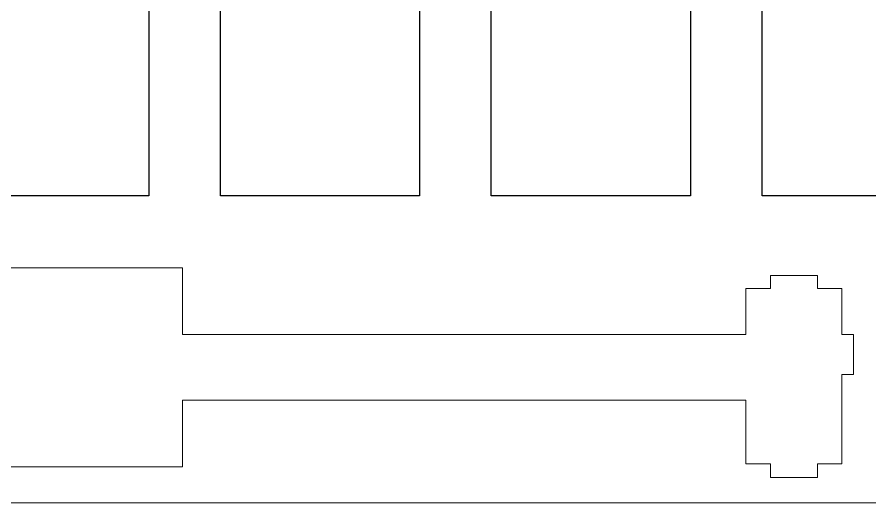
# Model space of a CAD drawing. Header units: millimetres. Extents: x 0 to 286, y 0 to 96.
# Drawn here: x 126.4 to 186.4, y 0.3 to 34.4 of the extents above; entities that cross this region are included whole.
import ezdxf

# ---------------------------------------------------------------- set-up
doc = ezdxf.new("R2010")
doc.units = ezdxf.units.MM
doc.layers.get('0').update_dxf_attribs({"lineweight": 5, "true_color": 0xffffff})
doc.layers.add('key-layer', color=1, linetype='Continuous', lineweight=25, true_color=0xff0000)

msp = doc.modelspace()

# ---------------------------------------------------------------- linework, layer by layer
at = {"color": 0}
for p, q in [((135.682, 35.833), (135.682, 21.834)), ((140.732, 21.834), (140.732, 35.833)), ((154.732, 35.833), (154.732, 21.834)), ((159.782, 21.834), (159.782, 35.833)), ((173.782, 35.833), (173.782, 21.834)), ((178.832, 21.834), (178.832, 35.833)), ((135.682, 21.834), (121.682, 21.834)), ((154.732, 21.834), (140.732, 21.834)), ((173.782, 21.834), (159.782, 21.834)), ((192.832, 21.834), (178.832, 21.834)), ((138.063, 16.783), (124.062, 16.783)), ((138.063, 12.083), (138.063, 16.783)), ((182.713, 16.233), (179.412, 16.233)), ((179.412, 16.233), (179.412, 15.313)), ((182.713, 15.313), (182.713, 16.233)), ((179.412, 15.313), (177.687, 15.313)), ((177.687, 15.313), (177.687, 12.083)), ((184.438, 15.313), (182.713, 15.313)), ((184.438, 12.083), (184.438, 15.313)), ((177.687, 12.083), (138.063, 12.083)), ((185.262, 12.083), (184.438, 12.083)), ((185.262, 9.284), (185.262, 12.083)), ((184.438, 3.014), (184.438, 9.284)), ((184.438, 9.284), (185.262, 9.284)), ((138.063, 2.784), (138.063, 7.483)), ((138.063, 7.483), (177.687, 7.483)), ((177.687, 7.483), (177.687, 3.014)), ((177.687, 3.014), (179.412, 3.014)), ((179.412, 3.014), (179.412, 2.033)), ((182.713, 2.033), (182.713, 3.014)), ((182.713, 3.014), (184.438, 3.014)), ((124.062, 2.784), (138.063, 2.784)), ((179.412, 2.033), (182.713, 2.033)), ((285.845, 0.258), (0.095, 0.258))]:
    msp.add_line(p, q, dxfattribs=at)
at = {"layer": 'key-layer', "color": 1, "true_color": 0xff0000}
for p, q in [((135.682, 35.833), (135.682, 21.834)), ((140.732, 21.834), (140.732, 35.833)), ((154.732, 35.833), (154.732, 21.834)), ((159.782, 21.834), (159.782, 35.833)), ((173.782, 35.833), (173.782, 21.834)), ((178.832, 21.834), (178.832, 35.833)), ((135.682, 21.834), (121.682, 21.834)), ((154.732, 21.834), (140.732, 21.834)), ((173.782, 21.834), (159.782, 21.834)), ((192.832, 21.834), (178.832, 21.834))]:
    msp.add_line(p, q, dxfattribs=at)

doc.saveas('drawing.dxf')
